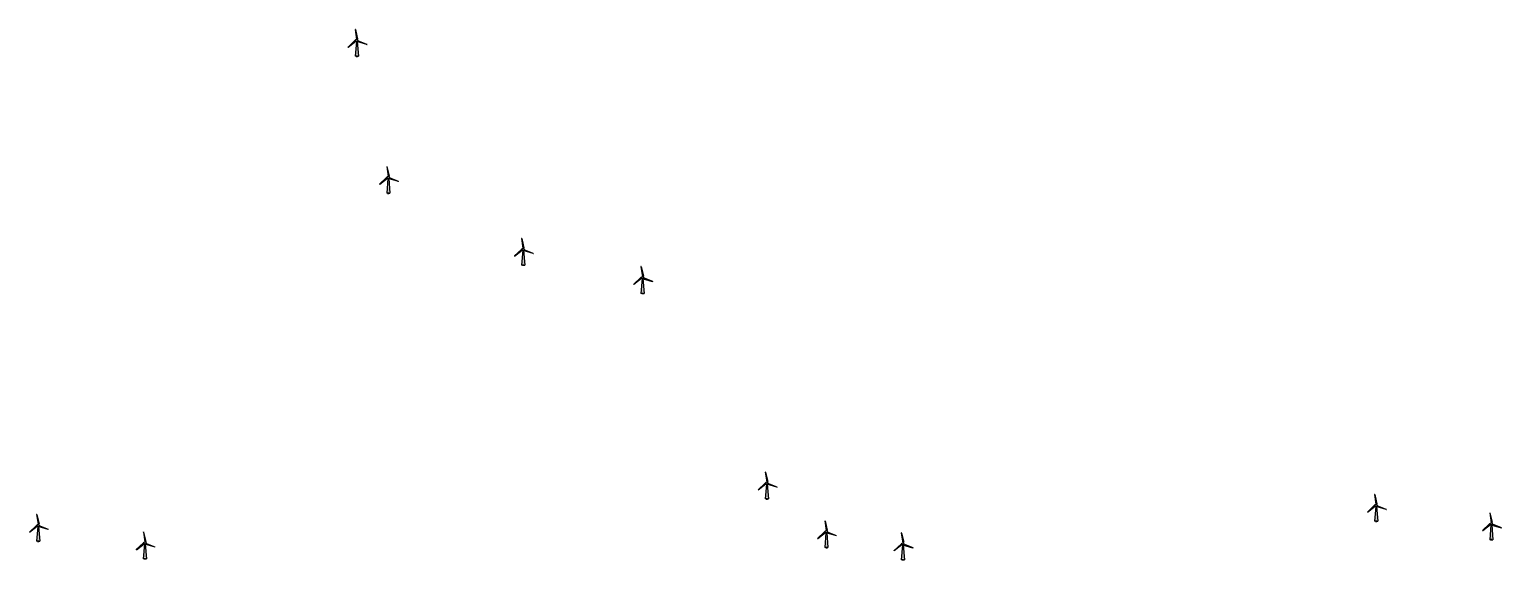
# Model space of a CAD drawing. Extents: x 362654 to 369464, y 3061288 to 3063743.
import ezdxf

# ---------------------------------------------------------------- set-up
doc = ezdxf.new("R2010")
doc.units = 0
doc.header["$LTSCALE"] = 2
doc.layers.get('0').update_dxf_attribs({"linetype": 'CONTINUOUS'})
doc.layers.add('IB风机布置', color=1, linetype='CONTINUOUS')
doc.layers.get('0').off()

# ---------------------------------------------------------------- blocks, each defined once
blk = doc.blocks.new('fj')
h = blk.add_hatch(color=1)
h.paths.add_polyline_path([(-22, 0), (0, 0), (22, 0), (5, 199, -0.175544), (-5, 199)])
h.paths.add_polyline_path([(-15, 213, 1), (15, 213, 1)])
h.paths.add_polyline_path([(-2, 227, -0.125563), (5, 226), (9, 229, 0.250853), (11, 234), (-18, 358, 0.900977), (-21, 357)])
h.paths.add_polyline_path([(14, 207, -0.125563), (9, 201), (10, 196, 0.250853), (13, 192), (135, 156, 0.900977), (136, 158)])
h.paths.add_polyline_path([(-12, 203, -0.125563), (-14, 210), (-19, 212, 0.250853), (-24, 211), (-117, 124, 0.900977), (-115, 122)])
at = {"color": 1}
for p, q in [((-117, 124), (-24, 211)), ((-115, 122), (-12, 203)), ((-5, 199), (-22, 0)), ((-21, 358), (-2, 227)), ((-19, 212), (-14, 210)), ((-18, 358), (11, 234)), ((9, 229), (5, 226)), ((5, 199), (22, 0)), ((10, 196), (9, 201)), ((136, 158), (14, 207)), ((0, 0), (-22, 0)), ((0, 0), (22, 0)), ((135, 156), (13, 192))]:
    blk.add_line(p, q, dxfattribs=at)
at = {"color": 1, "lineweight": 30}
for q in [(0, 10), (0, 10), (0, -10)]:
    blk.add_line((0, 0), q, dxfattribs=at)
at = {"color": 1}
blk.add_circle((0, 213), 14.7, dxfattribs=at)
for centre, radius, start, end in [((-21, 207), 5.7, 74.0173, 130.3463), ((5, 233), 5.7, 314.0173, 10.3463), ((-116, 123), 1.34, 143.4788, 304.9441), ((15, 198), 5.7, 194.0173, 250.3463)]:
    blk.add_arc(centre, radius, start, end, dxfattribs=at)
at = {"color": 5}
blk.add_arc((-20, 358), 1.34, 23.4788, 184.9441, dxfattribs=at)
blk.add_arc((136, 157), 1.34, 263.4788, 64.9441)

msp = doc.modelspace()

# ---------------------------------------------------------------- block references
at = {"layer": 'IB风机布置', "linetype": 'Continuous', "xscale": 0.345663525528177, "yscale": 0.345663525528177, "zscale": 0.345663525528177}
for p in [(364167.9, 3063619.1), (364313.9, 3062985.7), (364937.6, 3062653.3), (365490.1, 3062522.8), (366065.2, 3061572.5), (368883.8, 3061469.3), (362694.1, 3061376.9, 2760), (366340.4, 3061347.6, 2698), (369416.8, 3061384.1, 2638), (363187.9, 3061295.7), (366694.4, 3061291.4, 2686.1)]:
    msp.add_blockref('fj', p, dxfattribs=at)

doc.saveas('drawing.dxf')
